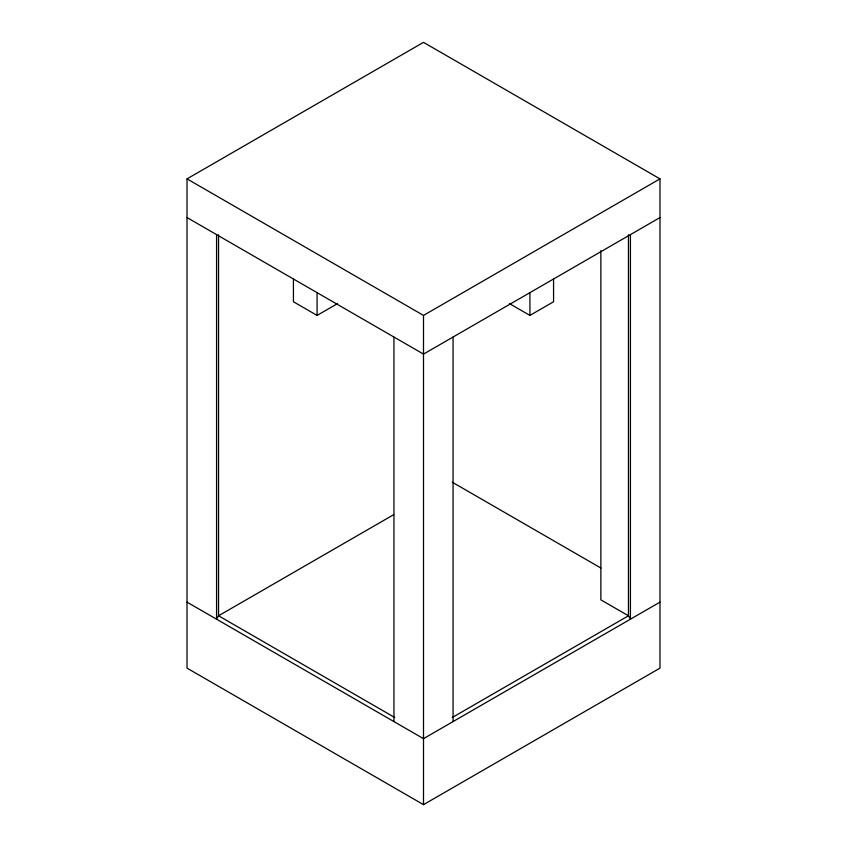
<?xml version="1.0" encoding="UTF-8"?>
<svg xmlns="http://www.w3.org/2000/svg" width="847" height="847" viewBox="0 0 847 847"><rect width="100%" height="100%" fill="white"/><g stroke="black" fill="none" stroke-linecap="round" stroke-linejoin="round"><path stroke-width="1.27" d="M187.018 178.876L423.5 42.35L659.982 178.876L659.982 668.124L423.5 804.65L187.018 668.124L187.018 178.876L423.5 315.412L659.982 178.876M293.433 279.002L293.433 301.754L317.085 315.412L337.646 303.544M659.982 217.563L423.5 354.099L187.018 217.563M509.354 303.544L529.915 315.412L553.567 301.754L553.567 279.002M393.749 514.637L218.547 615.78L216.578 619.199L216.578 234.63M452.234 717.515L628.453 615.78L628.453 234.82M659.982 602.132L423.5 738.658L187.018 602.132M452.234 482.187L600.989 568.072M394.766 717.515L218.547 615.78L218.547 234.82M630.422 234.63L630.422 619.199L628.453 615.78L600.862 599.856L600.862 250.638M529.915 292.66L529.915 315.412M453.06 337.032L453.06 721.591M423.5 315.412L423.5 804.65M393.94 337.032L393.94 721.591M317.085 292.66L317.085 315.412"/></g></svg>
